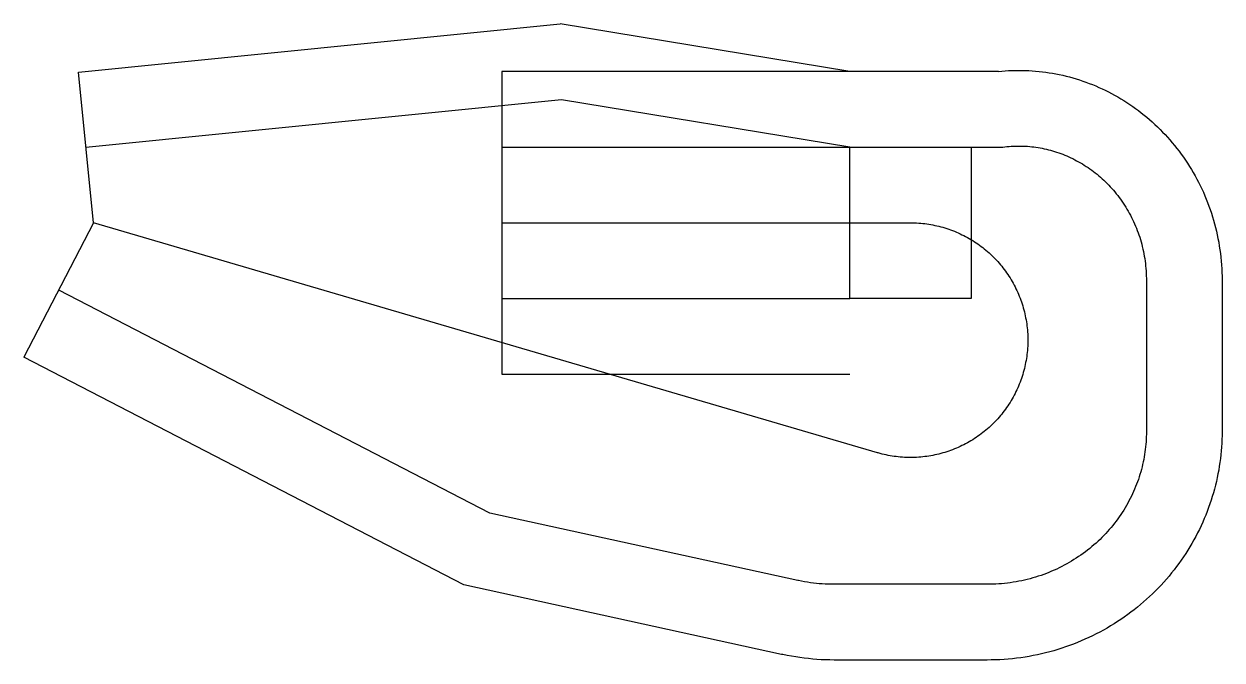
# Model space of a CAD drawing. Header units: metres. Extents: x -21701 to 7626, y -10699 to 4865.
import ezdxf

# ---------------------------------------------------------------- set-up
doc = ezdxf.new("R2010")
doc.units = ezdxf.units.M

msp = doc.modelspace()

# ---------------------------------------------------------------- linework, layer by layer
at = {"color": 1}
for p, q in [((-20369, 3686), (-8579, 4865)), ((-1482, 3704), (-8579, 4865)), ((-20000, 0), (-20369, 3686)), ((-10000, 3704), (-10000, -3704)), ((2153, 3704), (-10000, 3704)), ((-8544, 3007), (-20184, 1843)), ((-1482, 1852), (-8544, 3007)), ((-10000, 1852), (2263, 1852)), ((-20000, 0), (-21701, -3290)), ((5774, -1410), (5774, -5114)), ((7626, -1410), (7626, -5114)), ((-10298, -7102), (-20851, -1645)), ((-10000, -1852), (-1482, -1852)), ((-10932, -8859), (-21701, -3290)), ((-10000, -3704), (-1482, -3704)), ((-2762, -8751), (-10298, -7102)), ((-3158, -10560), (-10932, -8859)), ((1873, -8847), (-1872, -8847)), ((1873, -10699), (-1872, -10699))]:
    msp.add_line(p, q, dxfattribs=at)
for points in [[(2153, 3704), (2234, 3712), (2316, 3719), (2399, 3724), (2481, 3727), (2564, 3730), (2647, 3730), (2730, 3730), (2813, 3728), (2896, 3724), (2979, 3719), (3062, 3713), (3146, 3705), (3229, 3696), (3312, 3685), (3395, 3672), (3478, 3659), (3560, 3643), (3643, 3627), (3725, 3609), (3808, 3589), (3890, 3568), (3971, 3545), (4053, 3521), (4134, 3496), (4215, 3469), (4295, 3441), (4375, 3411), (4454, 3380), (4534, 3347), (4612, 3313), (4690, 3277), (4768, 3241), (4845, 3202), (4921, 3163), (4997, 3121), (5073, 3079), (5147, 3035), (5221, 2990), (5294, 2943), (5367, 2896), (5439, 2846), (5510, 2796), (5580, 2744), (5649, 2691), (5718, 2637), (5785, 2581), (5852, 2524), (5918, 2466), (5983, 2407), (6047, 2346), (6110, 2284), (6172, 2221), (6233, 2157), (6293, 2092), (6351, 2026), (6409, 1958), (6466, 1890), (6521, 1820), (6576, 1750), (6629, 1678), (6681, 1605), (6732, 1532), (6781, 1457), (6830, 1381), (6877, 1305), (6922, 1227), (6967, 1149), (7010, 1070), (7052, 990), (7092, 909), (7131, 827), (7169, 745), (7205, 661), (7240, 577), (7274, 493), (7306, 407), (7336, 321), (7365, 235), (7393, 148), (7419, 60), (7444, -29), (7467, -118), (7488, -207), (7509, -297), (7527, -387), (7544, -478), (7559, -569), (7573, -661), (7585, -753), (7596, -845), (7605, -937), (7612, -1030), (7618, -1123), (7622, -1216), (7625, -1310), (7626, -1403), (7626, -1410)], [(1482, -1852), (-1482, -1852), (-1482, 1852), (1482, 1852), (1482, -1852)], [(2263, 1852), (2312, 1858), (2362, 1864), (2412, 1868), (2462, 1872), (2512, 1875), (2562, 1877), (2612, 1878), (2663, 1878), (2714, 1878), (2764, 1876), (2815, 1874), (2866, 1871), (2917, 1866), (2968, 1861), (3019, 1855), (3070, 1848), (3121, 1841), (3172, 1832), (3223, 1822), (3274, 1812), (3325, 1800), (3376, 1788), (3426, 1775), (3477, 1761), (3527, 1745), (3577, 1729), (3627, 1712), (3677, 1695), (3727, 1676), (3776, 1656), (3825, 1636), (3874, 1614), (3923, 1592), (3971, 1569), (4019, 1544), (4067, 1519), (4114, 1493), (4161, 1467), (4208, 1439), (4254, 1410), (4300, 1381), (4345, 1351), (4390, 1319), (4435, 1288), (4479, 1255), (4523, 1221), (4566, 1186), (4608, 1151), (4650, 1115), (4692, 1078), (4733, 1040), (4773, 1002), (4813, 962), (4852, 922), (4890, 882), (4928, 840), (4965, 798), (5002, 754), (5038, 711), (5073, 666), (5107, 621), (5141, 575), (5174, 528), (5206, 481), (5238, 433), (5268, 385), (5298, 336), (5327, 286), (5356, 235), (5383, 184), (5410, 133), (5436, 81), (5460, 28), (5484, -25), (5508, -79), (5530, -133), (5551, -188), (5572, -243), (5591, -299), (5610, -355), (5627, -411), (5644, -468), (5660, -526), (5674, -584), (5688, -642), (5701, -700), (5713, -759), (5723, -818), (5733, -877), (5742, -937), (5749, -997), (5756, -1057), (5762, -1117), (5766, -1178), (5770, -1239), (5772, -1300), (5774, -1361), (5774, -1410)], [(-10000, 0), (0, 0), (50, 0), (100, -2), (150, -4), (200, -7), (250, -11), (300, -16), (350, -21), (400, -28), (449, -35), (499, -44), (548, -53), (597, -63), (646, -74), (695, -85), (743, -98), (792, -111), (840, -125), (888, -141), (935, -156), (982, -173), (1029, -191), (1076, -209), (1122, -228), (1168, -248), (1214, -269), (1259, -291), (1304, -313), (1348, -336), (1392, -360), (1436, -385), (1479, -410), (1522, -436), (1564, -463), (1606, -491), (1647, -519), (1688, -549), (1728, -578), (1768, -609), (1807, -640), (1846, -672), (1884, -704), (1922, -738), (1959, -772), (1995, -806), (2031, -841), (2066, -877), (2101, -913), (2134, -950), (2168, -988), (2200, -1026), (2232, -1065), (2263, -1104), (2294, -1144), (2324, -1184), (2353, -1225), (2381, -1266), (2409, -1308), (2436, -1350), (2462, -1393), (2487, -1436), (2512, -1480), (2536, -1524), (2559, -1568), (2581, -1613), (2603, -1658), (2624, -1704), (2644, -1750), (2663, -1796), (2681, -1843), (2699, -1890), (2716, -1937), (2732, -1985), (2747, -2032), (2761, -2080), (2774, -2129), (2787, -2177), (2798, -2226), (2809, -2275), (2819, -2324), (2828, -2373), (2837, -2423), (2844, -2472), (2851, -2522), (2856, -2572), (2861, -2622), (2865, -2672), (2868, -2722), (2870, -2772), (2872, -2822), (2872, -2872), (2872, -2922), (2870, -2972), (2868, -3022), (2865, -3072), (2861, -3122), (2856, -3172), (2851, -3222), (2844, -3272), (2837, -3321), (2828, -3371), (2819, -3420), (2809, -3469), (2798, -3518), (2787, -3567), (2774, -3615), (2761, -3664), (2747, -3712), (2732, -3760), (2716, -3807), (2699, -3854), (2681, -3901), (2663, -3948), (2644, -3994), (2624, -4040), (2603, -4086), (2581, -4131), (2559, -4176), (2536, -4220), (2512, -4265), (2487, -4308), (2462, -4351), (2436, -4394), (2409, -4436), (2381, -4478), (2353, -4519), (2324, -4560), (2294, -4601), (2263, -4640), (2232, -4680), (2200, -4718), (2168, -4756), (2134, -4794), (2101, -4831), (2066, -4867), (2031, -4903), (1995, -4938), (1959, -4973), (1922, -5006), (1884, -5040), (1846, -5072), (1807, -5104), (1768, -5135), (1728, -5166), (1688, -5196), (1647, -5225), (1606, -5253), (1564, -5281), (1522, -5308), (1479, -5334), (1436, -5359), (1392, -5384), (1348, -5408), (1304, -5431), (1259, -5454), (1214, -5475), (1168, -5496), (1122, -5516), (1076, -5535), (1029, -5553), (982, -5571), (935, -5588), (888, -5604), (840, -5619), (792, -5633), (743, -5646), (695, -5659), (646, -5671), (597, -5681), (548, -5691), (499, -5701), (449, -5709), (400, -5716), (350, -5723), (300, -5728), (250, -5733), (200, -5737), (150, -5740), (100, -5742), (50, -5744), (0, -5744), (-50, -5744), (-100, -5742), (-150, -5740), (-200, -5737), (-250, -5733), (-300, -5728), (-350, -5723), (-400, -5716), (-449, -5709), (-499, -5701), (-548, -5691), (-597, -5681), (-646, -5671), (-695, -5659), (-743, -5646), (-792, -5633), (-808, -5628), (-20000, 0)], [(5774, -5114), (5773, -5175), (5772, -5237), (5769, -5298), (5765, -5360), (5760, -5421), (5755, -5483), (5747, -5545), (5739, -5606), (5730, -5668), (5720, -5729), (5708, -5791), (5696, -5852), (5682, -5914), (5668, -5975), (5652, -6036), (5635, -6097), (5617, -6157), (5598, -6218), (5578, -6278), (5557, -6338), (5534, -6397), (5511, -6457), (5487, -6516), (5461, -6575), (5434, -6633), (5407, -6691), (5378, -6749), (5348, -6806), (5317, -6863), (5285, -6919), (5252, -6975), (5218, -7031), (5183, -7086), (5147, -7140), (5110, -7194), (5072, -7247), (5033, -7300), (4993, -7352), (4952, -7404), (4910, -7454), (4867, -7505), (4824, -7554), (4779, -7603), (4733, -7651), (4686, -7699), (4639, -7746), (4590, -7792), (4541, -7837), (4491, -7881), (4440, -7925), (4388, -7968), (4335, -8010), (4282, -8051), (4227, -8091), (4172, -8130), (4116, -8169), (4059, -8206), (4002, -8243), (3944, -8278), (3885, -8313), (3825, -8347), (3765, -8380), (3704, -8411), (3643, -8442), (3580, -8472), (3518, -8500), (3454, -8528), (3390, -8554), (3325, -8580), (3260, -8604), (3195, -8627), (3129, -8650), (3062, -8671), (2995, -8690), (2927, -8709), (2859, -8727), (2791, -8743), (2722, -8758), (2653, -8773), (2583, -8785), (2513, -8797), (2443, -8808), (2373, -8817), (2302, -8825), (2231, -8832), (2160, -8837), (2088, -8842), (2017, -8845), (1945, -8847), (1873, -8847), (1873, -8847)], [(7626, -5114), (7625, -5208), (7623, -5301), (7619, -5395), (7613, -5489), (7605, -5583), (7596, -5677), (7586, -5770), (7573, -5864), (7559, -5958), (7544, -6051), (7526, -6144), (7508, -6237), (7487, -6330), (7465, -6423), (7441, -6515), (7415, -6607), (7388, -6699), (7359, -6790), (7329, -6881), (7297, -6971), (7263, -7061), (7228, -7151), (7191, -7240), (7153, -7328), (7113, -7416), (7071, -7503), (7028, -7590), (6983, -7675), (6937, -7761), (6889, -7845), (6840, -7929), (6789, -8012), (6737, -8094), (6683, -8176), (6627, -8256), (6571, -8336), (6512, -8414), (6453, -8492), (6392, -8569), (6329, -8645), (6265, -8720), (6200, -8794), (6133, -8866), (6065, -8938), (5996, -9008), (5925, -9078), (5853, -9146), (5780, -9213), (5706, -9279), (5630, -9344), (5553, -9407), (5475, -9469), (5396, -9530), (5316, -9589), (5234, -9647), (5152, -9704), (5068, -9759), (4983, -9813), (4898, -9866), (4811, -9917), (4723, -9967), (4635, -10015), (4545, -10061), (4454, -10107), (4363, -10150), (4271, -10192), (4178, -10233), (4084, -10272), (3989, -10309), (3894, -10344), (3798, -10379), (3701, -10411), (3603, -10442), (3505, -10471), (3407, -10498), (3307, -10524), (3207, -10548), (3107, -10570), (3006, -10591), (2905, -10609), (2803, -10626), (2701, -10642), (2598, -10655), (2496, -10667), (2392, -10677), (2289, -10685), (2185, -10691), (2081, -10696), (1977, -10698), (1873, -10699), (1873, -10699)], [(-1872, -8847), (-1944, -8847), (-2016, -8845), (-2088, -8842), (-2160, -8837), (-2233, -8832), (-2305, -8825), (-2377, -8816), (-2449, -8807), (-2522, -8796), (-2594, -8784), (-2666, -8771), (-2738, -8756), (-2762, -8751)], [(-1872, -10699), (-1976, -10698), (-2081, -10696), (-2185, -10691), (-2290, -10685), (-2394, -10677), (-2499, -10666), (-2603, -10655), (-2707, -10641), (-2811, -10625), (-2915, -10608), (-3019, -10589), (-3123, -10568), (-3158, -10560)]]:
    msp.add_lwpolyline(points, dxfattribs=at)

doc.saveas('drawing.dxf')
